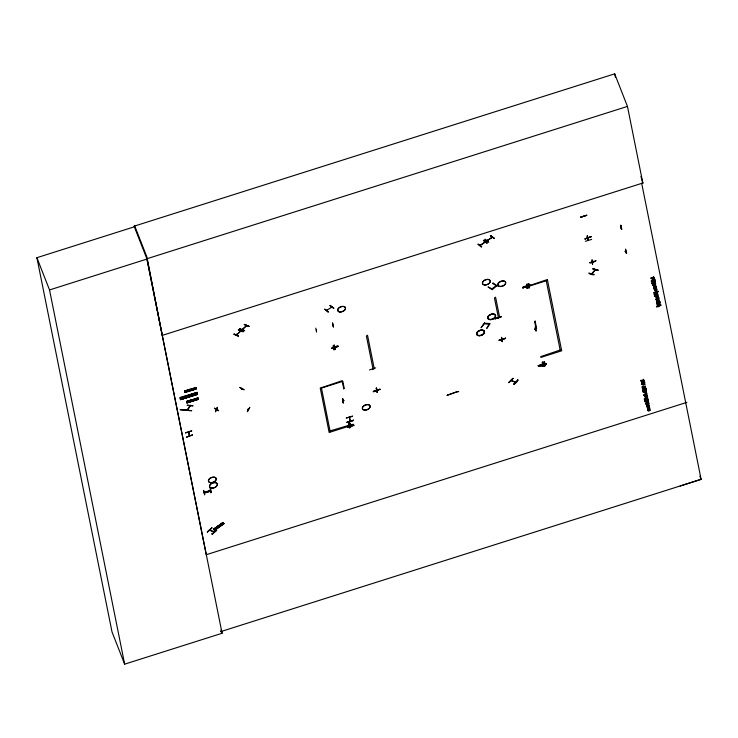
<?xml version="1.0" encoding="UTF-8"?>
<svg xmlns="http://www.w3.org/2000/svg" width="738" height="738" viewBox="0 0 738 738"><rect width="100%" height="100%" fill="white"/><g stroke="black" fill="none" stroke-linecap="round" stroke-linejoin="round"><path stroke-width="1.11" d="M642.06 382.81L641.405 384.36L642.097 382.985M187.184 410.116C194.269 398.096 187.046 412.57 187.563 409.304M189.684 406.177L190.219 405.725M188.891 432.348L188.836 432.071M350.126 421.333L350.264 420.863M218.513 410.31L218.356 410.798L214.417 408.068M334.674 347.478L335.089 347.367M350.541 425.54L350.089 423.584M527.329 286.482L527.43 288.161L527.107 286.547M542.448 363.299L542.319 362.635M372.487 369.378L372.736 368.926M498.335 318.272L498.233 317.894M508.934 382.644L512.947 378.474M324.812 309.222L328.059 312.137L328.244 311.667M485.069 239.186L488.676 242.11L484.921 239.555M484.562 323.678L489.073 324.369L486.739 328.428L490.124 323.548L484.635 323.281L484.589 322.654L481.065 327.737L484.331 323.724M188.522 432.173L189.306 436.02M189.601 435.89L188.79 432.007M350.393 421.158L349.554 417.311M217.304 407.376L215.45 411.564M342.635 398.797L343.152 402.911L342.635 398.538M343.17 402.874L342.404 398.871M343.428 402.782L342.663 398.751M501.37 337.663L502.126 341.676L501.609 337.294M502.403 341.537L501.619 337.561M587.245 235.782L587.78 240.118M588.038 240.025L587.282 236.003M592.06 259.767L592.596 264.103M641.839 381.435L642.337 382.681L644.597 382.072L643.84 381.278L643.241 382.219L644.145 381.611M643.158 388.004L643.656 389.249L645.907 388.631L645.16 387.847L644.56 388.778L645.464 388.179M656.119 299.499L656.7 300.956L658.951 300.348L658.204 299.554L657.604 300.495L658.508 299.886M646.553 405.125L647.134 406.573L649.394 405.965L648.637 405.18L648.038 406.112L648.942 405.513M209.767 530.244L214.103 532.153M214.297 531.997L209.896 530.059M331.085 307.054L331.749 307.036M331.897 307.156L331.399 307.488M484.608 241.852C486.462 241.879 477.634 246.593 480.466 245.034M480.226 244.601L480.512 245.228L480.337 244.702M485.161 242.073L485.069 241.52M487.587 240.44L487.329 239.988M491.536 237.156L491.665 237.664L492.126 237.175M492.191 237.332L486.997 240.809M316.279 330.32L316.491 329.877M332.976 325.19L332.506 324.794M595.317 269.656L591.59 273.798M595.501 269.757L591.775 273.946M656.359 298.816C664.163 296.814 653.259 299.102 657.272 300.597C656.562 299.259 659.643 298.678 658.637 300.163M642.263 381.306C641.875 384.304 644.606 378.972 644.274 381.887M643.582 387.874C643.195 390.872 645.925 385.54 645.593 388.456M648.785 403.317C643.167 410.642 650.196 402.302 649.071 405.78M203.568 490.825L204.62 494.728M655.316 293.364C653.767 294.988 661.017 290.892 655.206 293.097M335.126 347.58L335.393 348.843M350.246 424.239L350.753 425.475M511.342 380.531L515.871 382.09M542.485 363.29L542.541 362.57M655.243 281.944L654.661 281.326L652.936 281.99A1.024 0.627 -21.4 0 0 652.678 282.423A1.181 0.729 -21.4 0 0 652.927 282.903C649.357 284.259 657.032 282.211 654.947 281.962M646.34 403.87C644.625 403.16 652.272 402.902 646.682 403.76L646.433 404.359L646.147 403.16M184.316 410.033C209.509 412.265 160.22 407.883 189.934 410.614M655.492 286.547C657.364 286.695 654.754 284.481 653.794 286.196A1.079 0.664 -21.4 0 0 653.536 286.685L655.021 287.054L654.689 285.689M657.558 296.861C659.431 296.999 656.82 294.785 655.861 296.51A1.079 0.664 -21.4 0 0 655.602 296.99L657.088 297.359L656.765 295.993M659.209 305.071C661.082 305.218 658.471 302.995 657.512 304.72A1.079 0.664 -21.4 0 0 657.254 305.2L658.739 305.569L658.407 304.204M644.385 384.498C646.257 384.646 643.647 382.422 642.687 384.147A1.079 0.664 -21.4 0 0 642.429 384.627L643.914 384.996L643.582 383.64M645.971 392.404C647.844 392.551 645.233 390.337 644.274 392.062A1.079 0.664 -21.4 0 0 644.016 392.542L645.501 392.911L645.178 391.546M649.588 410.429C651.46 410.568 648.85 408.354 647.89 410.079A1.079 0.664 -21.4 0 0 647.632 410.559L649.117 410.928L648.794 409.562M447.579 395.171L446.85 395.402M213.716 531.978L213.669 531.443M649.292 408.963L649.874 409.092L649.827 408.289A1.006 0.618 -21.4 0 0 649.348 408.105C647.835 407.468 646.728 410.466 648.029 409.359M240.634 330.956C232.95 338.871 237.608 332.211 236.815 334.701M240.496 331.021L240.007 331.067M242.092 329.618L246.492 325.587M246.298 326.039L246.354 325.652M246.575 325.744L242.387 329.618M217.323 407.348L215.551 411.832M216.603 409.728L217.083 409.35M589.062 273.281C600.843 275.366 589.118 275.302 589.016 272.986M502.513 339.222L502.264 338.465M343.105 400.734L343.733 400.54M502.643 338.945L502.108 339.637M534.709 328.917L535.539 329.037M592.531 261.972L593.084 261.75M621.156 227.553L620.501 227.756L621.147 227.387M625.261 251.584L625.925 251.566M241.474 389.092L241.861 388.76M654.966 293.779C655.381 296.556 653.637 295.883 655.445 294.397M233.808 334.259L238.319 336.187L238.457 335.698M239.684 328.871C251.261 332.515 239.047 329.997 239.813 328.428M656.885 301.685L659.034 300.717L657.023 302.073L659.283 301.962L656.949 302.562L656.783 301.418M645.132 396.407L647.281 395.439L645.27 396.795L647.53 396.684L645.197 397.284L645.03 396.131M648.268 400.633L648.481 401.454L646.423 402.542L648.684 402.431L646.35 403.031L646.184 401.887M649.228 405.43C650.741 406.795 644.09 408.981 649.551 407.044M655.593 286.814L655.685 285.993L654.8 285.957M657.669 297.128L657.761 296.307L656.866 296.261M659.311 305.338L659.403 304.517L658.517 304.48M644.495 384.766L644.643 384.037L643.693 383.908M646.082 392.671L646.174 391.85L645.28 391.813M649.698 410.697L649.791 409.876L648.896 409.83M658.877 303.502C659.348 300.864 654.929 305.716 658.766 303.226M214.444 408.354L218.623 410.577M645.593 389.415C641.211 390.319 646.912 391.269 645.482 389.147M654.219 288.678L656.479 287.986L654.458 289.296L656.709 289.148L654.634 290.191L656.885 290.043L654.532 290.652L654.477 289.499M654.698 282.34C655.326 279.665 650.501 284.628 654.597 282.073M647.189 398.197C647.863 395.522 642.946 400.494 647.088 397.93M479.875 245.403L480.152 244.629L480.586 245.154M484.543 242.258L484.432 241.713L484.755 242.341M485.226 242.046L480.152 245.477M486.877 240.717L487.338 240.376M659.108 303.124C660.316 302.681 657.134 301.98 656.921 303.567A1.162 0.71 -21.4 0 0 657.18 304.038L660.049 303.3L660.086 301.842M643.72 389.71C642.743 391.878 647.281 390.577 645.935 388.991M649.403 409.23C650.455 407.653 646.608 408.76 648.13 409.627M647.217 407.035L647.383 408.179L649.661 407.311M214.518 530.105L223.974 523.666L223.577 523.316L214.74 530.059M222.71 522.836L213.476 529.423L213.9 529.7L222.959 523.002L213.466 529.238M647.54 398.086L647.355 397.192L645.427 397.847A1.024 0.627 -21.4 0 0 645.169 398.28A1.181 0.729 -21.4 0 0 645.418 398.76C641.728 399.867 649.422 398.704 647.438 397.819M654.209 287.875C652.586 289.73 659.938 285.006 654.108 287.608M656.46 299.084L656.22 299.776L656.599 299.37M646.792 404.442L646.654 405.393L647.032 404.987M242.138 329.572L242.737 329.296M343.742 400.697L343.17 400.891M535.41 329.102L534.865 329.268M625.132 251.252L625.39 251.529M625.898 251.547L625.381 251.713M654.329 288.945L654.578 289.766M334.323 345.393L335.006 349.425L333.908 349.766L333.225 345.735L334.222 345.126M334.166 345.375L334.711 349.48L334.093 345.19M333.899 349.757L333.308 345.679M349.877 423.123L350.651 427.413L349.563 427.763L348.963 423.667L349.554 427.754M349.747 423.188L350.365 427.468L349.637 427.699M349.821 423.363L350.365 427.468M240.745 331.131L236.437 335.006M597.863 270.08L592.78 268.743M597.974 270.256L592.882 268.909L598.14 270.117M513.011 378.529L508.722 382.616L512.901 378.262M515.29 382.118L515.834 382.053M658.158 291.519C656.866 290.671 653.231 293.004 654.209 292.885A3.09 1.9 -21.4 0 1 654.938 292.368L655.916 291.934A2.924 1.79 -21.4 0 1 656.94 291.731L658.222 291.842L658.047 291.252M343.742 388.612L343.825 389.037M376.675 389.968L376.777 389.498M588.075 237.359L587.679 237.018M238.669 329.803L243.171 331.703L238.346 329.775M244.527 324.434L249.029 326.325L244.213 324.406M238.457 330.043L243.208 331.713M244.315 324.674L249.066 326.344M327.257 310.237L326.556 310.541L327.128 309.905M211.898 527.845L207.443 531.849M207.304 532.006L211.751 527.993M207.489 532.052L211.88 527.855M210.081 530.382L210.219 529.921M211.889 533.795L212.24 534.174L216.677 530.142M656.58 306.787L660.851 305.089L658.536 306.722L656.58 306.787L656.414 306.196M248.429 409.636L247.83 409.636M326.63 310.44L331.869 307.128M216.954 409.036L216.502 409.424M241.446 389.138L242.073 388.852L241.612 389.212M243.937 389.646L239.868 387.385M222.562 522.652L213.466 529.414L214.915 530.364M214.73 530.235L223.955 523.666M334.655 347.34L336.722 346.657M335.061 347.192L336.842 346.648L335.135 347.46M352.294 424.701L350.568 425.236M592.06 260.034L592.577 264.149M592.928 261.713L592.715 260.929M330.126 305.698L333.89 308.207L330.024 305.431M483.344 240.32L487.218 243.097L483.731 240.367M490.392 235.597L494.22 238.374L490.346 235.597M490.742 235.671L493.934 238.485M492.043 237.212L487.145 240.763M481.573 246.557L481.388 247.027L477.929 244.269M587.762 238.134L588.278 237.433M535.474 329.093L534.976 329.24M187.341 405.319L192.941 405.928M646.783 393.225C641.414 395.845 644.615 396.472 647.078 394.701M644.108 395.005L645.593 394.193M647.327 395.706L646.064 394.258L646.885 393.492M523.399 287.663L523.187 286.99L523.399 287.663L522.587 287.903L526.083 286.602M526.923 286.529L526.111 286.833M542.578 364.526L542.024 364.535M515.742 382.275L510.936 380.688M645.925 389.313L645.75 388.105M654.477 286.058C652.779 286.833 655.547 287.617 654.375 285.791M656.543 296.362C654.855 297.146 657.613 297.931 656.442 296.095M658.195 304.582C656.497 305.357 659.255 306.141 658.093 304.305M643.37 384.009C641.682 384.784 644.44 385.568 643.268 383.732M644.957 391.915C643.268 392.69 646.027 393.474 644.855 391.647M648.573 409.931C646.885 410.715 649.643 411.49 648.471 409.664M621.101 227.369L620.612 227.719M547.301 279.564L522.993 287.774L523.38 287.488M538.085 365.421L538.242 365.891L539.026 365.476M539.026 365.458L538.242 365.891M239.97 387.588L244.057 389.821M640.935 176.437L642.826 183.024L641.7 183.384L701.1 479.331L680.205 486.01M641.709 183.439L642.844 183.079L627.457 106.41L614.689 73.837L134.104 226.206L146.973 259.047L222.083 633.269L124.648 664.163L112.01 631.922L36.9 257.7L134.344 226.806M627.457 106.41L146.871 258.78L206.271 554.727L686.857 402.358M124.648 664.163L49.538 289.942L146.973 259.047M642.826 183.024L162.249 335.393L147 257.304L134.473 225.33M527.19 288.493L526.637 284.425L528.805 283.743L529.358 287.811L527.08 288.226M367.607 335.615L374.249 368.714L373.031 369.101L366.389 335.993L367.441 335.209M522.974 287.635L526.498 286.519M526.646 286.944L547.458 280.348M495.659 297.571L499.663 317.515L498.445 317.903L494.442 297.958L495.502 297.174M653.444 276.861C656.912 278.577 648.813 278.466 650.99 278.088A1.107 0.683 -21.4 0 1 651.276 277.663L653.767 277.922L653.342 276.575M655.03 280.809L652.558 281.593L654.984 280.541L654.744 279.61M651.719 281.879C652.715 281.095 650.971 282.414 651.294 280.708M350.864 424.313L351.177 425.485L329.157 432.468L320.246 388.105L342.118 380.716M342.284 381.343L342.386 381.869L342.275 381.122M185.469 432.8L191.659 430.78M655.621 283.724C656.506 285.578 652.263 286.787 652.318 284.776L655.519 283.457M185.487 432.938L191.742 430.964M653.72 284.628C653.933 286.492 651.589 284.868 653.61 284.361M655.298 284.13C655.584 286.27 652.503 284.434 655.196 283.862M192.544 435.005L186.363 437.228L192.461 434.774M657.576 293.484C651.792 294.711 657.789 295.08 657.475 293.217M654.311 294.822C655.335 293.992 653.85 295.2 654.145 294.25M655.279 295.385L657.77 294.434L655.547 294.665M654.348 295.892L654.505 296.427L657.945 295.329L657.789 294.794M660.196 302.119L659.652 301.98M659.219 303.392L659.966 303.004L659.763 302.266M352.506 416.094L346.205 418.031L352.552 416.315M547.458 279.97L561.683 350.818L540.871 357.413L540.714 356.639L561.369 349.637M347.146 422.477L353.401 420.531L353.253 420.033M542.845 366.482L542.292 362.423L544.46 361.731L545.013 365.799L542.734 366.214M351.02 424.71L330.052 430.909M538.629 365.624L542.153 364.507M538.648 365.799L542.172 364.655M458.012 391.86L458.741 391.629M543.02 366.149L545.004 365.79M210.505 488.648L210.957 492.744L210.487 488.63M204.242 492.43L210.496 490.456M204.297 492.8L210.607 490.973L204.288 492.781M210.634 491.176L204.389 493.132M643.278 379.48C646.737 381.195 638.638 381.085 640.824 380.707A1.107 0.683 -21.4 0 1 641.101 380.282L643.601 380.54L643.167 379.194M642.161 383.077L642.687 383.843L642.235 383.686M642.595 383.409L644.671 382.469L642.401 382.699M642.429 386.961L642.346 388.345L642.291 386.251M642.595 387.515L645.501 386.592L642.54 387.229L642.392 386.527M645.99 389.009L642.595 390.365L643.822 389.978M642.918 391.97C650.63 388.788 643.278 392.69 642.761 391.435M645.15 400.522L645.077 401.952L644.809 400.633L648.001 399.313M645.261 400.789L646.054 400.236M646.248 401.195L647.669 399.719M647.881 400.752L648.37 400.9L648.112 399.581M646.285 402.155L648.481 401.454M648.951 403.778L646.894 404.71M647.318 407.302L649.514 406.601M220.514 631.691L701.1 479.331L699.845 476.13M348.889 423.732L349.978 423.391M352.312 424.848L350.532 425.411L350.246 424.073M580.566 217.295L586.821 215.339M580.594 217.387L586.793 215.192L580.492 217.11M587.347 236.049L587.762 240.164M591.129 236.806L584.93 238.964M591.129 236.787L584.92 238.955L591.027 236.52M621.433 229.186L621.885 229.352L620.723 225.191M591.664 239.416L585.382 241.28M625.326 251.566L625.889 251.39M626.248 253.171L626.7 253.328L625.483 249.167M494.912 318.659L501.176 316.722L494.967 318.899M494.93 318.807L501.194 316.86M375.697 367.893L369.47 369.941M502.477 338.862L502.227 339.314M499.285 340.439L505.539 338.521L505.392 338.032M535.797 330.698L536.249 330.864L535.484 326.851M377.266 392.09C374.821 383.788 377.838 390.347 376.823 391.943M376.454 390.125L376.002 390.494M380.005 389.36C367.21 393.077 375.227 392.127 379.904 389.074M380.005 389.341L373.649 391.02M184.804 392.395L184.537 390.992L195.856 387.524M184.62 391.325L195.893 387.708M184.583 391.26L195.911 387.819M184.491 390.882L184.648 391.491L195.939 387.967M196.013 388.575L196.133 389.064L184.841 392.57L184.721 392.072L196.105 388.898L195.828 387.496M184.786 392.302L196.077 388.788L184.758 392.136M197.018 392.367L180.044 397.496L180.22 398.234L197.157 392.976L180.229 398.225M180.164 397.92L197.074 392.561L180.183 397.985M180.459 399.599L197.433 394.572L197.258 393.871L180.33 399.11L180.45 399.562L197.332 394.258M198.218 399.479L198.107 398.99L198.227 399.479L186.926 402.976L186.622 401.407L197.95 397.939L198.033 398.4L186.742 401.896L186.585 401.297M198.005 398.234L186.668 401.666L197.959 397.976M186.926 402.976L186.815 402.487L198.135 399.018M198.171 399.193L186.862 402.745L198.181 399.276L197.904 397.911M333.391 327.091L332.506 322.82L333.29 326.814M524.091 287.451L523.925 286.639L530.188 284.757L530.354 285.569L524.091 287.451L530.308 285.394M526.637 284.425C527.615 282.995 527.633 291.547 527.356 286.63M338.069 346.343L331.796 348.161M331.851 348.401L338.115 346.519L337.958 345.707L331.74 348.05M546.019 363.622L539.746 365.541L539.912 366.316L546.175 364.434L545.908 363.354M347.515 426.453L347.681 427.265L353.936 425.374C351.934 423.003 340.19 430.125 353.677 424.295M526.083 286.63L526.904 286.39M541.738 364.618L542.559 364.378M483.482 240.514L486.868 243.023M494.183 238.365L490.705 235.653M330.154 305.624L333.659 308.318M644.209 395.273L645.833 395.107L645.704 394.461M217.073 409.728L216.668 409.71M528.795 283.733L529.349 287.802M544.45 361.721L544.819 365.827M542.467 362.09L543.371 366.279M543.085 366.334L542.531 362.266M248.383 409.461L247.71 409.147M535.179 326.906L535.908 330.965M376.232 388.151L376.961 392.146M217.175 409.507L216.898 408.658M350.089 421.278L349.36 417.708M239.85 328.724L244.37 330.587M238.568 335.965L234.001 334.028L238.494 335.993M221.631 523.334L222.904 524.155M212.018 534.035L216.695 530.17L212.23 534.164M478.141 244.084L481.683 246.824M324.812 309.185L328.355 311.934M197.028 392.284L197.157 392.985M184.537 390.992L184.657 391.481M184.721 392.072L184.841 392.561M376.509 388.087L377.229 392.072M222.848 522.882L223.835 523.528L214.564 530.087M222.941 523.002L213.909 529.7M247.433 411.721L249.813 407.311L247.313 411.518M656.156 286.667L656.322 287.202M656.368 287.719L656.525 288.254M656.552 288.613L656.709 289.148M656.728 289.508L656.885 290.043M657.263 292.165L657.42 292.7M657.53 293.484L657.77 294.434M657.945 295.329L654.505 296.427M651.986 281.169L652.152 281.741M658.407 297.884L658.573 298.42M658.794 299.812L658.951 300.348M660.75 304.822L660.944 305.412M658.923 300.449L659.08 300.984M653.683 287.46L653.84 287.986M659.117 301.427L659.283 301.962M651.755 282.977L651.912 283.512M653.868 288.29L654.053 289.038M654.79 292.949L654.947 293.484M655.482 294.573L655.639 295.108M654.578 294.111L654.744 294.683M653.693 292.635L653.886 293.217M655.934 298.669L656.091 299.204M656.451 301.233L656.608 301.768M656.968 303.816L657.124 304.333M621.488 229.195L620.796 225.376L621.534 229.453M644.431 381.537L644.597 382.072M644.569 382.201L644.726 382.736M645.335 386.039L645.501 386.592M595.843 260.505C596.415 260.846 589.69 264.481 589.588 262.46M646.202 390.347L646.359 390.882M647.364 396.149L647.53 396.684M647.687 397.736L647.844 398.271M648.518 401.896L648.684 402.431M593.094 261.418L593.251 261.889M642.438 389.83L642.595 390.365M644.698 395.955L644.855 396.49M643.628 394.987L643.804 395.596M646.488 403.049L646.682 403.76M644.237 398.834L644.403 399.369M646.331 404.092L646.525 404.821M645.464 403.566L645.63 404.101M546.24 280.726L560.151 350.024M526.489 286.169L526.803 287.34M545.935 363.474L539.644 365.236M491.416 237.064L491.665 237.664M517.753 379.83C518.814 380.31 514.155 385.144 513.731 384M499.146 339.987L499.294 340.476M336.712 346.316L336.869 346.786M342.266 381.491L321.464 388.087M315.79 328.124L316.574 332.118M343.668 400.18L343.825 400.66M352.367 424.304L352.524 424.784M347.008 422.016L347.155 422.505M321.307 387.312L330.209 431.684M236.095 334.415L236.28 334.941M189.712 389.267L189.952 390.605M188.568 389.618L188.808 390.956M191.797 399.682L192.046 401.02M187.544 389.941L187.793 391.278M190.653 400.033L190.902 401.371M192.83 405.743L187.212 405.144M186.4 390.291L186.649 391.629M189.638 400.347L189.878 401.684M185.635 390.531L185.884 391.869M188.494 400.706L188.734 402.044M187.729 400.946L187.969 402.284M210.514 490.53L204.269 492.514M210.957 492.744L210.081 488.556M218.918 526.96L217.655 526.139M218.005 527.642L216.732 526.821M217.193 528.242L215.92 527.421M216.271 528.925L214.998 528.104M215.662 529.377L214.389 528.556M220.865 630.151L222.083 633.269M36.9 257.7L49.538 289.942M589.68 262.682L595.944 260.791M546.157 364.387L539.912 366.306M353.936 425.365L347.663 427.219M614.689 73.837L615.363 77.222M647.779 399.987L647.982 401.029M646.165 400.503L646.359 401.463M535.087 320.984L535.179 321.445M536.517 328.115L536.609 328.576M203.836 490.539L204.712 494.728M542.707 363.059L542.965 364.378M542.485 363.124L542.744 364.443M527.144 286.695L527.402 288.014M350.467 424.009L350.725 425.328M334.904 347.644L335.163 348.963M625.612 249.361L626.35 253.438M196.76 398.271L197.009 399.609M194.675 387.856L194.915 389.194M526.877 284.278L527.43 288.346M652.484 279.388C653.914 281.049 655.289 277.184 652.484 279.388M517.864 380.042L513.842 384.267L517.882 380.07M652.521 278.936L652.346 279.084A1.042 0.637 -21.4 0 0 652.097 279.545L652.161 279.85A1.024 0.627 -21.4 0 0 652.549 280.108L654.486 279.499A1.033 0.627 -21.4 0 0 654.726 279.038L654.053 278.447L652.521 278.936M493.058 283.097L492.661 283.392L496.204 285.68L491.895 288.872L488.021 286.925L492.264 289.665L496.591 285.929L497.486 285.947L493.058 283.097M535.225 321.371L534.607 321.574L536.009 328.179L536.554 328.004L535.151 321.399M342.847 381.703L342.303 381.878L343.705 388.483L344.249 388.308L342.847 381.703M457.883 391.454L447.588 395.134L457.883 391.454M654.846 279.877L651.451 281.243L654.846 279.877M353.354 420.309L347.109 422.302L353.354 420.328M505.475 338.262L499.248 340.273L505.475 338.262M197.36 394.175L180.441 399.618L197.36 394.175M211.944 488.196A4.105 2.518 -21.4 0 0 217.359 484.183A4.105 2.518 -21.4 0 0 211.077 483.879A4.105 2.518 -21.4 0 0 211.944 488.196M211.898 488.076A4.105 2.518 -21.4 0 0 217.313 484.063A4.105 2.518 -21.4 0 0 211.031 483.759A4.105 2.518 -21.4 0 0 211.898 488.076M210.856 482.763A4.105 2.518 -21.4 0 0 216.271 478.75A4.105 2.518 -21.4 0 0 209.989 478.445A4.105 2.518 -21.4 0 0 210.856 482.763M210.81 482.643A4.105 2.518 -21.4 0 0 216.225 478.63A4.105 2.518 -21.4 0 0 209.943 478.325A4.105 2.518 -21.4 0 0 210.81 482.643M340.117 312.008A4.096 2.509 -21.4 0 0 345.513 308.004A4.096 2.509 -21.4 0 0 339.249 307.709A4.096 2.509 -21.4 0 0 340.117 312.008M340.061 311.888A4.105 2.518 -21.4 0 0 345.476 307.875A4.105 2.518 -21.4 0 0 339.194 307.571A4.105 2.518 -21.4 0 0 340.061 311.888M484.848 284.997A4.096 2.509 -21.4 0 0 490.253 280.994A4.096 2.509 -21.4 0 0 483.98 280.689A4.096 2.509 -21.4 0 0 484.848 284.997M484.792 284.886A4.105 2.518 -21.4 0 0 490.216 280.874A4.105 2.518 -21.4 0 0 483.925 280.569A4.105 2.518 -21.4 0 0 484.792 284.886M479.091 335.744A4.096 2.509 -21.4 0 0 484.497 331.731A4.096 2.509 -21.4 0 0 478.224 331.436A4.096 2.509 -21.4 0 0 479.091 335.744M479.036 335.624A4.105 2.518 -21.4 0 0 484.451 331.611A4.105 2.518 -21.4 0 0 478.169 331.307A4.087 2.5 -21.4 0 0 479.017 335.532A4.087 2.5 -21.4 0 0 484.405 331.546A4.087 2.5 -21.4 0 0 478.159 331.242A4.105 2.518 -21.4 0 0 479.036 335.624M490.17 319.637A4.096 2.509 -21.4 0 0 495.576 315.624A4.096 2.509 -21.4 0 0 489.303 315.329A4.096 2.509 -21.4 0 0 490.17 319.637A4.096 2.509 -21.4 0 0 495.585 315.643A4.096 2.509 -21.4 0 0 489.312 315.347A4.096 2.509 -21.4 0 0 490.18 319.655M490.106 319.434A4.087 2.5 -21.4 0 0 495.493 315.449A4.087 2.5 -21.4 0 0 489.239 315.144A4.087 2.5 -21.4 0 0 490.106 319.434M500.272 286.547A4.096 2.509 -21.4 0 0 505.678 282.543A4.096 2.509 -21.4 0 0 499.405 282.239A4.096 2.509 -21.4 0 0 500.272 286.547M500.216 286.427A4.105 2.518 -21.4 0 0 505.641 282.414A4.105 2.518 -21.4 0 0 499.358 282.11A4.105 2.518 -21.4 0 0 500.216 286.427M364.784 410.208A4.096 2.509 -21.4 0 0 370.181 406.204A4.096 2.509 -21.4 0 0 363.926 405.909A4.096 2.509 -21.4 0 0 364.784 410.208M364.71 410.014A4.087 2.5 -21.4 0 0 370.098 406.02A4.087 2.5 -21.4 0 0 363.852 405.716A4.087 2.5 -21.4 0 0 364.71 410.014"/></g></svg>
